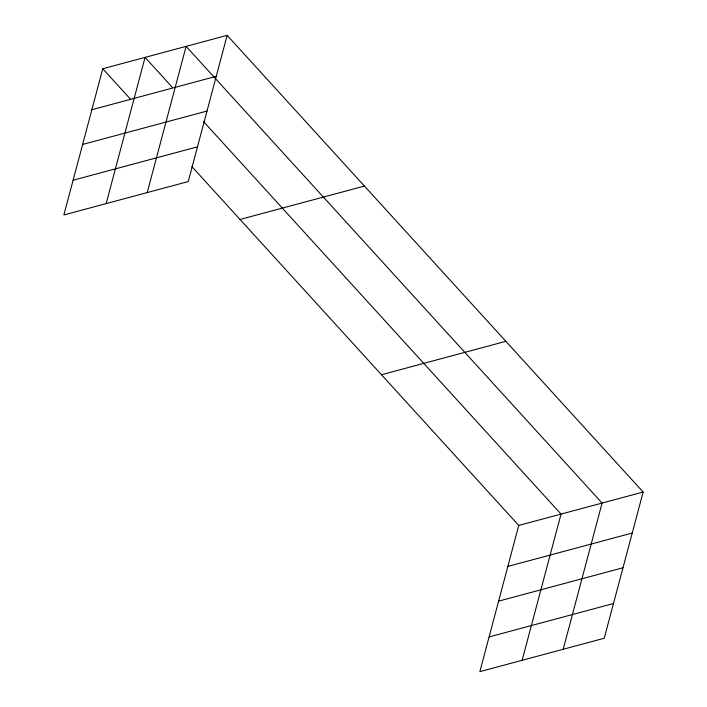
<?xml version="1.0" encoding="UTF-8"?>
<svg xmlns="http://www.w3.org/2000/svg" width="707" height="707" viewBox="0 0 707 707"><rect width="100%" height="100%" fill="white"/><g stroke="black" fill="none" stroke-linecap="round" stroke-linejoin="round"><path stroke-width="1.06" d="M102.762 68.747L63.86 214.955L188.248 181.558L227.15 35.35L102.762 68.747L130.221 98.892M106.156 203.598L145.059 57.391L172.517 87.535M147.206 192.578L186.109 46.37L602.09 503.066L563.187 649.273M191.809 166.507L518.752 525.442L479.85 671.65L604.238 638.253L643.14 492.045L227.15 35.35M522.137 660.294L561.04 514.086L203.678 121.745M91.857 109.726L216.254 76.329M82.622 144.449L207.01 111.061M73.104 180.223L197.492 146.835M240.035 219.453L364.432 186.065M381.471 374.737L505.858 341.34M518.752 525.442L643.14 492.045M507.847 566.431L632.235 533.034M498.603 601.153L622.991 567.756M489.085 636.927L613.473 603.531"/></g></svg>
